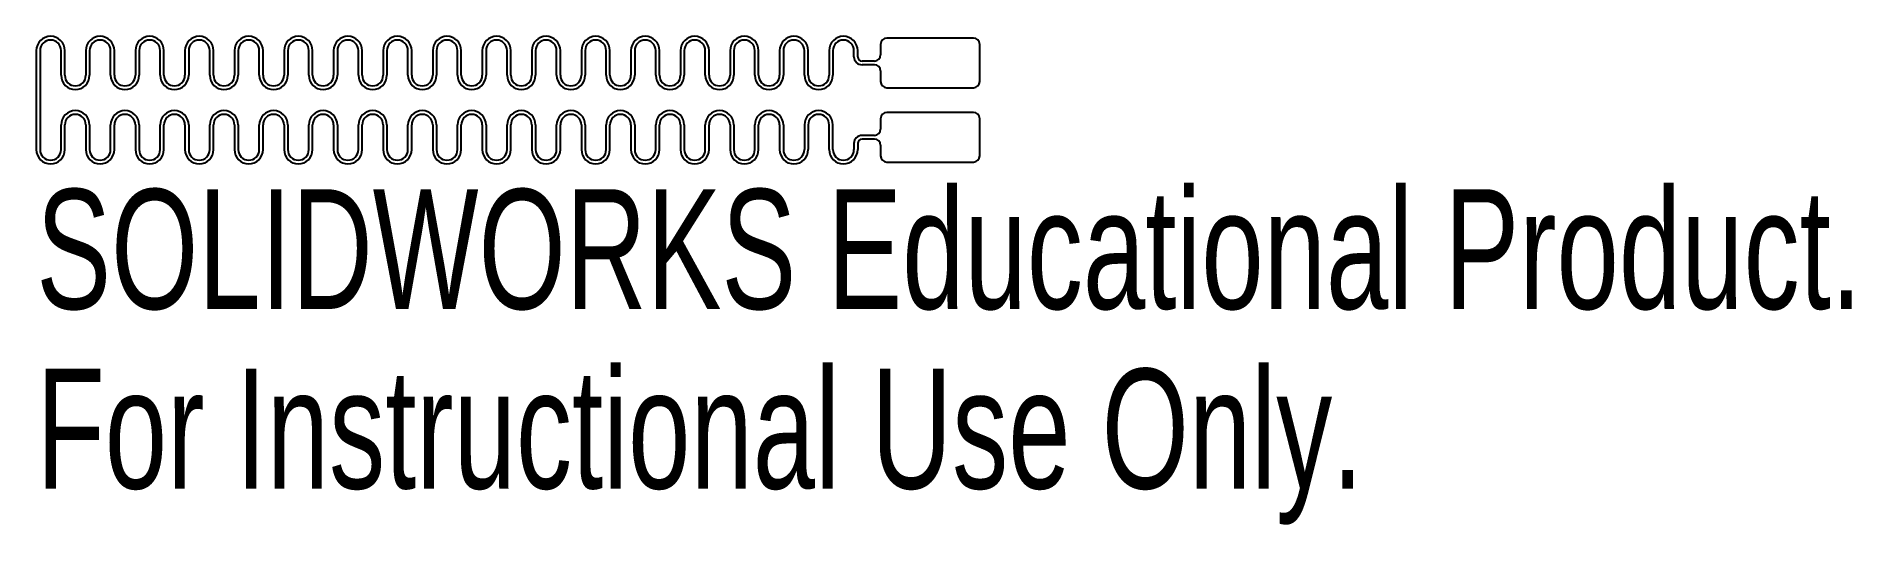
# Model space of a CAD drawing. Header units: millimetres. Extents: x -36.1 to 37.2, y -17.1 to 2.6.
import ezdxf

# ---------------------------------------------------------------- set-up
doc = ezdxf.new("R2010")
doc.units = ezdxf.units.MM
doc.styles.add('SLDTEXTSTYLE0', font='TXT', dxfattribs={"width": 0.7})

msp = doc.modelspace()

# ---------------------------------------------------------------- linework, layer by layer
at = {"color": 7, "linetype": 'Continuous', "lineweight": 25}
for p, q in [((-2, 2.25), (-2, 1.825)), ((1.75, 2.5), (-1.75, 2.5)), ((2, 0.75), (2, 2.25)), ((-36.075, 2), (-36.075, -2)), ((-35.925, 2), (-35.925, -2)), ((-35.075, 1), (-35.075, 2)), ((-34.925, 1), (-34.925, 2)), ((-34.075, 2), (-34.075, 1)), ((-33.925, 2), (-33.925, 1)), ((-33.075, 1), (-33.075, 2)), ((-32.925, 1), (-32.925, 2)), ((-32.075, 2), (-32.075, 1)), ((-31.925, 2), (-31.925, 1)), ((-31.075, 1), (-31.075, 2)), ((-30.925, 1), (-30.925, 2)), ((-30.075, 2), (-30.075, 1)), ((-29.925, 2), (-29.925, 1)), ((-29.075, 1), (-29.075, 2)), ((-28.925, 1), (-28.925, 2)), ((-28.075, 2), (-28.075, 1)), ((-27.925, 2), (-27.925, 1)), ((-27.075, 1), (-27.075, 2)), ((-26.925, 1), (-26.925, 2)), ((-26.075, 2), (-26.075, 1)), ((-25.925, 2), (-25.925, 1)), ((-25.075, 1), (-25.075, 2)), ((-24.925, 1), (-24.925, 2)), ((-24.075, 2), (-24.075, 1)), ((-23.925, 2), (-23.925, 1)), ((-23.075, 1), (-23.075, 2)), ((-22.925, 1), (-22.925, 2)), ((-22.075, 2), (-22.075, 1)), ((-21.925, 2), (-21.925, 1)), ((-21.075, 1), (-21.075, 2)), ((-20.925, 1), (-20.925, 2)), ((-20.075, 2), (-20.075, 1)), ((-19.925, 2), (-19.925, 1)), ((-19.075, 1), (-19.075, 2)), ((-18.925, 1), (-18.925, 2)), ((-18.075, 2), (-18.075, 1)), ((-17.925, 2), (-17.925, 1)), ((-17.075, 1), (-17.075, 2)), ((-16.925, 1), (-16.925, 2)), ((-16.075, 2), (-16.075, 1)), ((-15.925, 2), (-15.925, 1)), ((-15.075, 1), (-15.075, 2)), ((-14.925, 1), (-14.925, 2)), ((-14.075, 2), (-14.075, 1)), ((-13.925, 2), (-13.925, 1)), ((-13.075, 1), (-13.075, 2)), ((-12.925, 1), (-12.925, 2)), ((-12.075, 2), (-12.075, 1)), ((-11.925, 2), (-11.925, 1)), ((-11.075, 1), (-11.075, 2)), ((-10.925, 1), (-10.925, 2)), ((-10.075, 2), (-10.075, 1)), ((-9.925, 2), (-9.925, 1)), ((-9.075, 1), (-9.075, 2)), ((-8.925, 1), (-8.925, 2)), ((-8.075, 2), (-8.075, 1)), ((-7.925, 2), (-7.925, 1)), ((-7.075, 1), (-7.075, 2)), ((-6.925, 1), (-6.925, 2)), ((-6.075, 2), (-6.075, 1)), ((-5.925, 2), (-5.925, 1)), ((-5.075, 1), (-5.075, 2)), ((-4.925, 1), (-4.925, 2)), ((-4.075, 2), (-4.075, 1)), ((-3.925, 2), (-3.925, 1)), ((-3.075, 1.75), (-3.075, 2)), ((-2.925, 1.75), (-2.925, 2)), ((-2.25, 1.575), (-2.75, 1.575)), ((-2.25, 1.425), (-2.75, 1.425)), ((-2, 1.175), (-2, 0.75)), ((-1.75, 0.5), (1.75, 0.5)), ((1.75, -0.5), (-1.75, -0.5)), ((-35.075, -2), (-35.075, -1)), ((-34.925, -2), (-34.925, -1)), ((-34.075, -1), (-34.075, -2)), ((-33.925, -1), (-33.925, -2)), ((-33.075, -2), (-33.075, -1)), ((-32.925, -2), (-32.925, -1)), ((-32.075, -1), (-32.075, -2)), ((-31.925, -1), (-31.925, -2)), ((-31.075, -2), (-31.075, -1)), ((-30.925, -2), (-30.925, -1)), ((-30.075, -1), (-30.075, -2)), ((-29.925, -1), (-29.925, -2)), ((-29.075, -2), (-29.075, -1)), ((-28.925, -2), (-28.925, -1)), ((-28.075, -1), (-28.075, -2)), ((-27.925, -1), (-27.925, -2)), ((-27.075, -2), (-27.075, -1)), ((-26.925, -2), (-26.925, -1)), ((-26.075, -1), (-26.075, -2)), ((-25.925, -1), (-25.925, -2)), ((-25.075, -2), (-25.075, -1)), ((-24.925, -2), (-24.925, -1)), ((-24.075, -1), (-24.075, -2)), ((-23.925, -1), (-23.925, -2)), ((-23.075, -2), (-23.075, -1)), ((-22.925, -2), (-22.925, -1)), ((-22.075, -1), (-22.075, -2)), ((-21.925, -1), (-21.925, -2)), ((-21.075, -2), (-21.075, -1)), ((-20.925, -2), (-20.925, -1)), ((-20.075, -1), (-20.075, -2)), ((-19.925, -1), (-19.925, -2)), ((-19.075, -2), (-19.075, -1)), ((-18.925, -2), (-18.925, -1)), ((-18.075, -1), (-18.075, -2)), ((-17.925, -1), (-17.925, -2)), ((-17.075, -2), (-17.075, -1)), ((-16.925, -2), (-16.925, -1)), ((-16.075, -1), (-16.075, -2)), ((-15.925, -1), (-15.925, -2)), ((-15.075, -2), (-15.075, -1)), ((-14.925, -2), (-14.925, -1)), ((-14.075, -1), (-14.075, -2)), ((-13.925, -1), (-13.925, -2)), ((-13.075, -2), (-13.075, -1)), ((-12.925, -2), (-12.925, -1)), ((-12.075, -1), (-12.075, -2)), ((-11.925, -1), (-11.925, -2)), ((-11.075, -2), (-11.075, -1)), ((-10.925, -2), (-10.925, -1)), ((-10.075, -1), (-10.075, -2)), ((-9.925, -1), (-9.925, -2)), ((-9.075, -2), (-9.075, -1)), ((-8.925, -2), (-8.925, -1)), ((-8.075, -1), (-8.075, -2)), ((-7.925, -1), (-7.925, -2)), ((-7.075, -2), (-7.075, -1)), ((-6.925, -2), (-6.925, -1)), ((-6.075, -1), (-6.075, -2)), ((-5.925, -1), (-5.925, -2)), ((-5.075, -1), (-5.075, -2)), ((-4.925, -1), (-4.925, -2)), ((-4.075, -2), (-4.075, -1)), ((-3.925, -2), (-3.925, -1)), ((-2.25, -1.425), (-2.75, -1.425)), ((-2, -0.75), (-2, -1.175)), ((2, -2.25), (2, -0.75)), ((-3.075, -1.75), (-3.075, -2)), ((-2.925, -1.75), (-2.925, -2)), ((-2.25, -1.575), (-2.75, -1.575)), ((-2, -1.825), (-2, -2.25)), ((-1.75, -2.5), (1.75, -2.5))]:
    msp.add_line(p, q, dxfattribs=at)
for centre, radius, start, end in [((-35.5, 2), 0.575, 0, 180), ((-35.5, 2), 0.425, 0, 180), ((-33.5, 2), 0.575, 0, 180), ((-33.5, 2), 0.425, 0, 180), ((-31.5, 2), 0.575, 0, 180), ((-31.5, 2), 0.425, 0, 180), ((-29.5, 2), 0.575, 0, 180), ((-29.5, 2), 0.425, 0, 180), ((-27.5, 2), 0.575, 0, 180), ((-27.5, 2), 0.425, 0, 180), ((-25.5, 2), 0.575, 0, 180), ((-25.5, 2), 0.425, 0, 180), ((-23.5, 2), 0.575, 0, 180), ((-23.5, 2), 0.425, 0, 180), ((-21.5, 2), 0.575, 0, 180), ((-21.5, 2), 0.425, 0, 180), ((-19.5, 2), 0.575, 0, 180), ((-19.5, 2), 0.425, 0, 180), ((-17.5, 2), 0.575, 0, 180), ((-17.5, 2), 0.425, 0, 180), ((-15.5, 2), 0.575, 0, 180), ((-15.5, 2), 0.425, 0, 180), ((-13.5, 2), 0.575, 0, 180), ((-13.5, 2), 0.425, 0, 180), ((-11.5, 2), 0.575, 0, 180), ((-11.5, 2), 0.425, 0, 180), ((-9.5, 2), 0.575, 0, 180), ((-9.5, 2), 0.425, 0, 180), ((-7.5, 2), 0.575, 0, 180), ((-7.5, 2), 0.425, 0, 180), ((-5.5, 2), 0.575, 0, 180), ((-5.5, 2), 0.425, 0, 180), ((-3.5, 2), 0.575, 0, 180), ((-3.5, 2), 0.425, 0, 180), ((-1.75, 2.25), 0.25, 90, 180), ((1.75, 2.25), 0.25, 0, 90), ((-2.75, 1.75), 0.325, 180, 270), ((-2.75, 1.75), 0.175, 180, 270), ((-2.25, 1.825), 0.25, 270, 0), ((-34.5, 1), 0.575, 180, 0), ((-34.5, 1), 0.425, 180, 0), ((-32.5, 1), 0.575, 180, 0), ((-32.5, 1), 0.425, 180, 0), ((-30.5, 1), 0.575, 180, 0), ((-30.5, 1), 0.425, 180, 0), ((-28.5, 1), 0.575, 180, 0), ((-28.5, 1), 0.425, 180, 0), ((-26.5, 1), 0.575, 180, 0), ((-26.5, 1), 0.425, 180, 0), ((-24.5, 1), 0.575, 180, 0), ((-24.5, 1), 0.425, 180, 0), ((-22.5, 1), 0.575, 180, 0), ((-22.5, 1), 0.425, 180, 0), ((-20.5, 1), 0.575, 180, 0), ((-20.5, 1), 0.425, 180, 0), ((-18.5, 1), 0.575, 180, 0), ((-18.5, 1), 0.425, 180, 0), ((-16.5, 1), 0.575, 180, 0), ((-16.5, 1), 0.425, 180, 0), ((-14.5, 1), 0.575, 180, 0), ((-14.5, 1), 0.425, 180, 0), ((-12.5, 1), 0.575, 180, 0), ((-12.5, 1), 0.425, 180, 0), ((-10.5, 1), 0.575, 180, 0), ((-10.5, 1), 0.425, 180, 0), ((-8.5, 1), 0.575, 180, 0), ((-8.5, 1), 0.425, 180, 0), ((-6.5, 1), 0.575, 180, 0), ((-6.5, 1), 0.425, 180, 0), ((-4.5, 1), 0.575, 180, 0), ((-4.5, 1), 0.425, 180, 0), ((-2.25, 1.175), 0.25, 0, 90), ((-1.75, 0.75), 0.25, 180, 270), ((1.75, 0.75), 0.25, 270, 0), ((-34.5, -1), 0.575, 0, 180), ((-34.5, -1), 0.425, 0, 180), ((-32.5, -1), 0.575, 0, 180), ((-32.5, -1), 0.425, 0, 180), ((-30.5, -1), 0.575, 0, 180), ((-30.5, -1), 0.425, 0, 180), ((-28.5, -1), 0.575, 0, 180), ((-28.5, -1), 0.425, 0, 180), ((-26.5, -1), 0.575, 0, 180), ((-26.5, -1), 0.425, 0, 180), ((-24.5, -1), 0.575, 0, 180), ((-24.5, -1), 0.425, 0, 180), ((-22.5, -1), 0.575, 0, 180), ((-22.5, -1), 0.425, 0, 180), ((-20.5, -1), 0.575, 0, 180), ((-20.5, -1), 0.425, 0, 180), ((-18.5, -1), 0.575, 0, 180), ((-18.5, -1), 0.425, 0, 180), ((-16.5, -1), 0.575, 0, 180), ((-16.5, -1), 0.425, 0, 180), ((-14.5, -1), 0.575, 0, 180), ((-14.5, -1), 0.425, 0, 180), ((-12.5, -1), 0.575, 0, 180), ((-12.5, -1), 0.425, 0, 180), ((-10.5, -1), 0.575, 0, 180), ((-10.5, -1), 0.425, 0, 180), ((-8.5, -1), 0.575, 0, 180), ((-8.5, -1), 0.425, 0, 180), ((-6.5, -1), 0.575, 0, 180), ((-6.5, -1), 0.425, 0, 180), ((-4.5, -1), 0.575, 0, 180), ((-4.5, -1), 0.425, 0, 180), ((-1.75, -0.75), 0.25, 90, 180), ((1.75, -0.75), 0.25, 0, 90), ((-2.75, -1.75), 0.325, 90, 180), ((-2.25, -1.175), 0.25, 270, 0), ((-35.5, -2), 0.575, 180, 0), ((-35.5, -2), 0.425, 180, 0), ((-33.5, -2), 0.575, 180, 0), ((-33.5, -2), 0.425, 180, 0), ((-31.5, -2), 0.575, 180, 0), ((-31.5, -2), 0.425, 180, 0), ((-29.5, -2), 0.575, 180, 0), ((-29.5, -2), 0.425, 180, 0), ((-27.5, -2), 0.575, 180, 0), ((-27.5, -2), 0.425, 180, 0), ((-25.5, -2), 0.575, 180, 0), ((-25.5, -2), 0.425, 180, 0), ((-23.5, -2), 0.575, 180, 0), ((-23.5, -2), 0.425, 180, 0), ((-21.5, -2), 0.575, 180, 0), ((-21.5, -2), 0.425, 180, 0), ((-19.5, -2), 0.575, 180, 0), ((-19.5, -2), 0.425, 180, 0), ((-17.5, -2), 0.575, 180, 0), ((-17.5, -2), 0.425, 180, 0), ((-15.5, -2), 0.575, 180, 0), ((-15.5, -2), 0.425, 180, 0), ((-13.5, -2), 0.575, 180, 0), ((-13.5, -2), 0.425, 180, 0), ((-11.5, -2), 0.575, 180, 0), ((-11.5, -2), 0.425, 180, 0), ((-9.5, -2), 0.575, 180, 0), ((-9.5, -2), 0.425, 180, 0), ((-7.5, -2), 0.575, 180, 0), ((-7.5, -2), 0.425, 180, 0), ((-5.5, -2), 0.575, 180, 0), ((-5.5, -2), 0.425, 180, 0), ((-3.5, -2), 0.575, 180, 0), ((-3.5, -2), 0.425, 180, 0), ((-2.75, -1.75), 0.175, 90, 180), ((-2.25, -1.825), 0.25, 0, 90), ((-1.75, -2.25), 0.25, 180, 270), ((1.75, -2.25), 0.25, 270, 0)]:
    msp.add_arc(centre, radius, start, end, dxfattribs=at)

# ---------------------------------------------------------------- texts
at = {"color": 7, "linetype": 'Continuous', "char_height": 4.83362, "attachment_point": 1, "style": 'SLDTEXTSTYLE0'}
for s, insert in [('SOLIDWORKS Educational Product.', (-36.075, -3.595)), ('For Instructional Use Only.', (-36.075, -10.845))]:
    msp.add_mtext(s, dxfattribs=dict(at, insert=insert))

doc.saveas('drawing.dxf')
